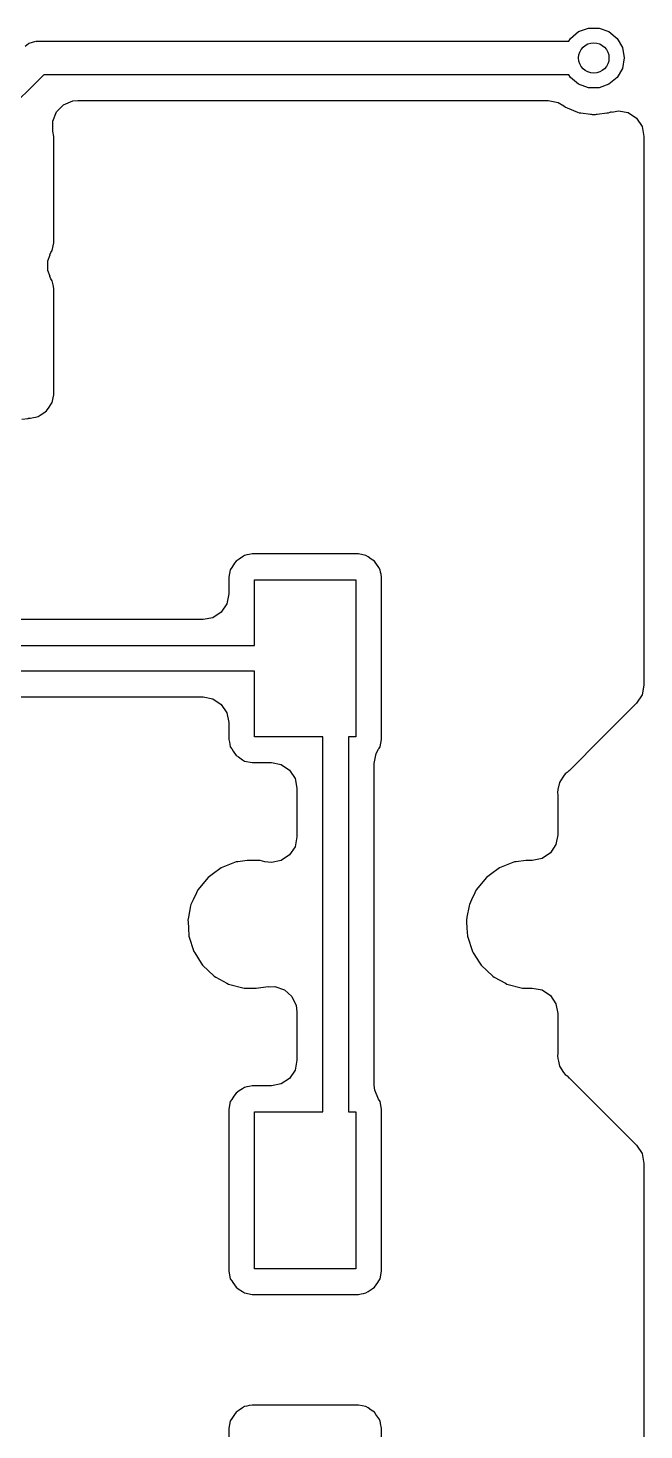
# Model space of a CAD drawing. Extents: x 0.99 to 4.24, y -7.27 to -4.02.
# Drawn here: x 3.806 to 4.045, y -5.177 to -4.632 of the extents above; entities that cross this region are included whole.
import ezdxf

# ---------------------------------------------------------------- set-up
doc = ezdxf.new("R2010")
doc.units = 0
doc.header["$MEASUREMENT"] = 0
doc.layers.add('BLACK', color=7, linetype='CONTINUOUS')

msp = doc.modelspace()

# ---------------------------------------------------------------- linework, layer by layer
at = {"layer": 'BLACK', "linetype": 'CONTINUOUS'}
for p, q in [((4.01654, -4.63611), (4.01969, -4.63347)), ((4.01969, -4.63347), (4.02354, -4.63207)), ((4.02354, -4.63207), (4.02764, -4.63207)), ((4.02764, -4.63207), (4.0315, -4.63347)), ((4.0315, -4.63347), (4.03464, -4.63611)), ((3.80446, -4.6391), (3.80575, -4.63811)), ((3.80575, -4.63811), (3.80591, -4.63806)), ((3.80591, -4.63806), (3.80604, -4.63794)), ((3.80604, -4.63794), (3.80739, -4.63761)), ((3.80739, -4.63761), (3.80871, -4.63721)), ((3.80871, -4.63721), (3.80889, -4.63724)), ((3.80889, -4.63724), (3.80906, -4.6372)), ((3.80906, -4.6372), (4.01591, -4.6372)), ((4.01591, -4.6372), (4.01654, -4.63611)), ((4.03464, -4.63611), (4.03669, -4.63966)), ((4.03669, -4.63966), (4.0374, -4.6437)), ((4.0374, -4.6437), (4.03669, -4.64774)), ((3.81175, -4.6502), (3.79636, -4.66559)), ((4.01591, -4.6502), (3.81175, -4.6502)), ((4.01654, -4.65129), (4.01591, -4.6502)), ((4.01969, -4.65393), (4.01654, -4.65129)), ((4.03464, -4.65129), (4.0315, -4.65393)), ((4.03669, -4.64774), (4.03464, -4.65129)), ((4.02354, -4.65533), (4.01969, -4.65393)), ((4.02764, -4.65533), (4.02354, -4.65533)), ((4.0315, -4.65393), (4.02764, -4.65533)), ((3.8167, -4.66465), (3.81945, -4.6619)), ((3.81945, -4.6619), (3.82304, -4.66041)), ((3.82304, -4.66041), (3.82498, -4.66022)), ((3.82498, -4.66022), (4.00788, -4.66022)), ((4.00788, -4.66022), (4.01169, -4.66098)), ((4.01169, -4.66098), (4.01394, -4.66228)), ((4.01394, -4.66228), (4.01458, -4.66277)), ((4.01458, -4.66277), (4.01518, -4.66302)), ((4.01518, -4.66302), (4.01929, -4.66472)), ((3.81521, -4.67212), (3.81522, -4.66824)), ((3.81522, -4.66824), (3.8167, -4.66465)), ((4.01929, -4.66472), (4.01929, -4.66472)), ((4.01929, -4.66472), (4.01989, -4.66497)), ((4.01989, -4.66497), (4.02054, -4.66505)), ((4.02054, -4.66505), (4.02054, -4.66505)), ((4.02054, -4.66505), (4.02431, -4.66555)), ((4.02431, -4.66555), (4.02459, -4.66559)), ((4.02459, -4.66559), (4.02494, -4.66563)), ((4.02494, -4.66563), (4.02559, -4.66572)), ((4.02559, -4.66572), (4.02624, -4.66563)), ((4.02624, -4.66563), (4.02659, -4.66559)), ((4.02659, -4.66559), (4.02687, -4.66555)), ((4.02687, -4.66555), (4.03064, -4.66505)), ((4.03064, -4.66505), (4.03129, -4.66497)), ((4.03064, -4.66505), (4.03064, -4.66505)), ((4.03129, -4.66497), (4.03189, -4.66472)), ((4.03189, -4.66472), (4.03252, -4.66455)), ((4.03252, -4.66455), (4.03257, -4.66471)), ((4.03257, -4.66471), (4.03513, -4.6642)), ((4.03513, -4.6642), (4.03895, -4.66495)), ((4.03895, -4.66495), (4.04218, -4.66711)), ((4.04218, -4.66711), (4.04434, -4.67034)), ((3.81563, -4.67421), (3.81521, -4.67212)), ((4.04434, -4.67034), (4.0451, -4.67416)), ((3.81563, -4.71555), (3.81563, -4.67421)), ((4.0451, -4.67416), (4.0451, -4.88739)), ((3.81505, -4.71848), (3.81563, -4.71555)), ((3.81329, -4.72247), (3.81422, -4.72024)), ((3.81329, -4.72635), (3.81329, -4.72247)), ((3.81413, -4.7202), (3.8145, -4.71929)), ((3.81422, -4.72024), (3.81413, -4.7202)), ((3.8145, -4.71929), (3.81505, -4.71848)), ((3.81422, -4.72858), (3.81329, -4.72635)), ((3.81413, -4.72862), (3.81422, -4.72858)), ((3.8145, -4.72953), (3.81413, -4.72862)), ((3.81505, -4.73034), (3.8145, -4.72953)), ((3.81524, -4.7313), (3.81505, -4.73034)), ((3.81536, -4.73192), (3.81524, -4.7313)), ((3.81524, -4.7313), (3.81524, -4.7313)), ((3.81563, -4.73327), (3.81536, -4.73192)), ((3.81563, -4.77461), (3.81563, -4.73327)), ((3.8145, -4.77835), (3.81505, -4.77753)), ((3.81505, -4.77753), (3.81563, -4.77461)), ((3.80952, -4.78306), (3.81034, -4.78252)), ((3.81034, -4.78252), (3.81173, -4.78158)), ((3.81034, -4.78252), (3.81034, -4.78252)), ((3.81173, -4.78158), (3.81283, -4.78085)), ((3.81283, -4.78085), (3.81384, -4.77935)), ((3.81384, -4.77935), (3.8145, -4.77835)), ((3.8145, -4.77835), (3.8145, -4.77835)), ((3.80326, -4.7841), (3.80563, -4.78374)), ((3.80562, -4.78369), (3.80611, -4.78364)), ((3.80563, -4.78374), (3.80562, -4.78369)), ((3.80611, -4.78364), (3.8066, -4.78364)), ((3.8066, -4.78364), (3.80768, -4.78343)), ((3.80768, -4.78343), (3.80856, -4.78325)), ((3.80856, -4.78325), (3.80952, -4.78306)), ((3.80856, -4.78325), (3.80856, -4.78325)), ((3.88979, -4.83702), (3.88898, -4.83756)), ((3.89075, -4.83683), (3.88979, -4.83702)), ((3.89163, -4.83665), (3.89075, -4.83683)), ((3.89075, -4.83683), (3.89075, -4.83683)), ((3.89271, -4.83644), (3.89163, -4.83665)), ((3.91339, -4.83644), (3.89271, -4.83644)), ((3.93406, -4.83644), (3.91339, -4.83644)), ((3.93698, -4.83702), (3.93406, -4.83644)), ((3.9378, -4.83756), (3.93698, -4.83702)), ((3.88426, -4.84255), (3.88368, -4.84547)), ((3.88481, -4.84173), (3.88426, -4.84255)), ((3.88593, -4.84005), (3.88481, -4.84173)), ((3.88481, -4.84173), (3.88481, -4.84173)), ((3.88648, -4.83923), (3.88593, -4.84005)), ((3.88771, -4.83841), (3.88648, -4.83923)), ((3.88898, -4.83756), (3.88771, -4.83841)), ((3.88898, -4.83756), (3.88898, -4.83756)), ((3.93906, -4.83841), (3.9378, -4.83756)), ((3.9378, -4.83756), (3.9378, -4.83756)), ((3.94029, -4.83923), (3.93906, -4.83841)), ((3.94084, -4.84005), (3.94029, -4.83923)), ((3.94196, -4.84173), (3.94084, -4.84005)), ((3.94251, -4.84255), (3.94196, -4.84173)), ((3.94196, -4.84173), (3.94196, -4.84173)), ((3.9427, -4.84351), (3.94251, -4.84255)), ((3.88368, -4.84547), (3.88368, -4.85199)), ((3.8937, -4.87197), (3.8937, -4.84646)), ((3.8937, -4.84646), (3.93307, -4.84646)), ((3.93307, -4.84646), (3.93307, -4.90748)), ((3.94286, -4.84429), (3.9427, -4.84351)), ((3.9427, -4.84351), (3.9427, -4.84351)), ((3.94309, -4.84547), (3.94286, -4.84429)), ((3.94309, -4.90847), (3.94309, -4.84547)), ((3.88368, -4.85199), (3.88292, -4.8558)), ((3.88076, -4.85903), (3.87753, -4.86119)), ((3.88292, -4.8558), (3.88076, -4.85903)), ((3.87372, -4.86195), (3.73304, -4.86195)), ((3.87753, -4.86119), (3.87372, -4.86195)), ((3.72165, -4.87197), (3.8937, -4.87197)), ((3.8937, -4.88197), (3.72165, -4.88197)), ((3.8937, -4.90748), (3.8937, -4.88197)), ((4.04434, -4.8912), (4.04218, -4.89444)), ((4.0451, -4.88739), (4.04434, -4.8912)), ((3.73579, -4.89199), (3.87372, -4.89199)), ((3.87372, -4.89199), (3.87753, -4.89275)), ((3.87753, -4.89275), (3.88076, -4.89491)), ((3.88076, -4.89491), (3.88292, -4.89814)), ((4.04218, -4.89444), (4.02903, -4.90759)), ((3.88292, -4.89814), (3.88368, -4.90195)), ((3.88368, -4.90195), (3.88368, -4.90847)), ((3.9202, -4.90748), (3.8937, -4.90748)), ((3.9202, -5.05315), (3.9202, -4.90748)), ((3.93307, -4.90748), (3.9302, -4.90748)), ((3.9302, -4.90748), (3.9302, -5.05315)), ((4.02903, -4.90759), (4.01596, -4.92066)), ((3.88368, -4.90847), (3.8839, -4.90955)), ((3.8839, -4.90955), (3.88405, -4.91033)), ((3.88405, -4.91033), (3.88426, -4.91139)), ((3.88426, -4.91139), (3.88481, -4.91221)), ((3.88481, -4.91221), (3.88481, -4.91221)), ((3.88481, -4.91221), (3.88535, -4.91302)), ((3.88535, -4.91302), (3.88648, -4.9147)), ((3.94097, -4.91403), (3.9419, -4.91231)), ((3.9419, -4.91231), (3.94196, -4.91221)), ((3.94196, -4.91221), (3.94251, -4.91139)), ((3.94251, -4.91139), (3.94309, -4.90847)), ((3.88648, -4.9147), (3.88741, -4.91533)), ((3.88741, -4.91533), (3.88898, -4.91637)), ((3.88898, -4.91637), (3.88898, -4.91637)), ((3.88898, -4.91637), (3.88979, -4.91692)), ((3.88979, -4.91692), (3.89271, -4.9175)), ((3.89271, -4.9175), (3.90022, -4.9175)), ((3.90022, -4.9175), (3.90403, -4.91826)), ((3.90403, -4.91826), (3.90726, -4.92042)), ((3.94022, -4.91784), (3.94097, -4.91403)), ((3.94022, -5.04279), (3.94022, -4.91784)), ((3.90726, -4.92042), (3.90942, -4.92365)), ((3.90942, -4.92365), (3.91018, -4.92746)), ((4.01265, -4.92458), (4.01222, -4.92522)), ((4.01287, -4.92424), (4.01265, -4.92458)), ((4.01361, -4.92314), (4.01287, -4.92424)), ((4.01387, -4.92275), (4.01361, -4.92314)), ((4.01443, -4.92191), (4.01387, -4.92275)), ((4.01387, -4.92275), (4.01387, -4.92275)), ((4.01525, -4.92137), (4.01443, -4.92191)), ((4.01592, -4.92069), (4.01525, -4.92137)), ((4.01596, -4.92066), (4.01592, -4.92069)), ((3.91018, -4.92746), (3.91018, -4.94637)), ((4.01167, -4.92796), (4.01144, -4.92913)), ((4.01144, -4.92913), (4.01163, -4.9301)), ((4.01163, -4.9301), (4.01163, -4.93105)), ((4.01222, -4.92522), (4.01167, -4.92796)), ((4.01163, -4.93105), (4.01163, -4.9311)), ((4.01163, -4.9311), (4.01163, -4.94557)), ((3.91018, -4.94637), (3.90942, -4.95018)), ((4.01163, -4.94557), (4.01088, -4.94938)), ((3.90942, -4.95018), (3.90726, -4.95341)), ((4.01088, -4.94938), (4.00872, -4.95261)), ((3.8865, -4.95612), (3.88068, -4.95842)), ((3.88713, -4.95604), (3.8865, -4.95612)), ((3.89085, -4.95557), (3.88713, -4.95604)), ((3.88713, -4.95604), (3.88713, -4.95604)), ((3.89116, -4.95553), (3.89085, -4.95557)), ((3.89585, -4.95553), (3.89116, -4.95553)), ((3.89774, -4.95602), (3.89585, -4.95553)), ((3.90022, -4.95633), (3.89774, -4.95602)), ((3.90403, -4.95557), (3.90022, -4.95633)), ((3.90726, -4.95341), (3.90403, -4.95557)), ((3.99477, -4.95612), (3.98895, -4.95842)), ((3.99539, -4.95604), (3.99477, -4.95612)), ((3.99911, -4.95557), (3.99539, -4.95604)), ((3.99539, -4.95604), (3.99539, -4.95604)), ((3.99943, -4.95553), (3.99911, -4.95557)), ((4.00167, -4.95553), (3.99943, -4.95553)), ((4.00548, -4.95477), (4.00167, -4.95553)), ((4.00872, -4.95261), (4.00548, -4.95477)), ((3.87562, -4.9621), (3.87162, -4.96693)), ((3.87772, -4.96058), (3.87562, -4.9621)), ((3.88018, -4.95879), (3.87772, -4.96058)), ((3.88068, -4.95842), (3.88018, -4.95879)), ((3.88018, -4.95879), (3.88018, -4.95879)), ((3.98388, -4.9621), (3.97989, -4.96693)), ((3.98598, -4.96058), (3.98388, -4.9621)), ((3.98844, -4.95879), (3.98598, -4.96058)), ((3.98895, -4.95842), (3.98844, -4.95879)), ((3.98844, -4.95879), (3.98844, -4.95879)), ((3.87106, -4.96813), (3.86977, -4.97087)), ((3.87162, -4.96693), (3.87106, -4.96813)), ((3.97933, -4.96813), (3.97804, -4.97087)), ((3.97989, -4.96693), (3.97933, -4.96813)), ((3.86884, -4.97321), (3.86801, -4.97755)), ((3.86896, -4.9726), (3.86884, -4.97321)), ((3.86977, -4.97087), (3.86896, -4.9726)), ((3.97711, -4.97321), (3.97628, -4.97755)), ((3.97723, -4.9726), (3.97711, -4.97321)), ((3.97804, -4.97087), (3.97723, -4.9726)), ((3.86801, -4.97755), (3.86779, -4.97875)), ((3.86779, -4.97875), (3.86782, -4.97937)), ((3.97628, -4.97755), (3.97605, -4.97875)), ((3.97605, -4.97875), (3.97609, -4.97937)), ((3.86782, -4.97937), (3.86782, -4.97937)), ((3.86782, -4.97937), (3.86798, -4.98181)), ((3.86798, -4.98181), (3.86818, -4.985)), ((3.97609, -4.97937), (3.97609, -4.97937)), ((3.97609, -4.97937), (3.97625, -4.98181)), ((3.97625, -4.98181), (3.97645, -4.985)), ((3.86818, -4.985), (3.87011, -4.99095)), ((3.97645, -4.985), (3.97838, -4.99095)), ((3.87011, -4.99095), (3.87045, -4.99148)), ((3.87045, -4.99148), (3.87299, -4.99548)), ((3.97838, -4.99095), (3.97872, -4.99148)), ((3.97872, -4.99148), (3.98126, -4.99548)), ((3.87299, -4.99548), (3.87347, -4.99624)), ((3.87347, -4.99624), (3.87803, -5.00052)), ((3.87803, -5.00052), (3.87858, -5.00083)), ((3.87858, -5.00083), (3.88297, -5.00324)), ((3.98126, -4.99548), (3.98174, -4.99624)), ((3.98174, -4.99624), (3.9863, -5.00052)), ((3.9863, -5.00052), (3.98685, -5.00083)), ((3.98685, -5.00083), (3.99124, -5.00324)), ((3.88297, -5.00324), (3.88297, -5.00324)), ((3.88297, -5.00324), (3.88352, -5.00354)), ((3.88352, -5.00354), (3.88959, -5.0051)), ((3.88959, -5.0051), (3.89428, -5.0051)), ((3.89428, -5.0051), (3.89893, -5.00451)), ((3.89893, -5.00451), (3.89895, -5.00467)), ((3.89895, -5.00467), (3.90162, -5.00452)), ((3.90162, -5.00452), (3.90529, -5.00581)), ((3.90529, -5.00581), (3.90818, -5.0084)), ((3.99124, -5.00324), (3.99124, -5.00324)), ((3.99124, -5.00324), (3.99179, -5.00354)), ((3.99179, -5.00354), (3.99785, -5.0051)), ((3.99785, -5.0051), (4.00167, -5.0051)), ((4.00167, -5.0051), (4.00548, -5.00586)), ((4.00548, -5.00586), (4.00872, -5.00802)), ((3.90818, -5.0084), (3.90986, -5.01191)), ((4.00872, -5.00802), (4.01088, -5.01125)), ((4.01088, -5.01125), (4.01163, -5.01506)), ((3.90986, -5.01191), (3.91018, -5.01438)), ((3.91018, -5.01438), (3.91018, -5.03317)), ((4.01163, -5.01506), (4.01163, -5.02953)), ((3.91018, -5.03317), (3.90942, -5.03698)), ((4.01163, -5.03053), (4.01144, -5.0315)), ((4.01144, -5.0315), (4.01163, -5.03248)), ((4.01163, -5.02953), (4.01163, -5.02958)), ((4.01163, -5.02958), (4.01163, -5.03053)), ((4.01163, -5.03248), (4.01185, -5.03357)), ((4.01185, -5.03357), (4.01222, -5.03541)), ((3.90942, -5.03698), (3.90726, -5.04021)), ((4.01222, -5.03541), (4.01387, -5.03788)), ((4.01387, -5.03788), (4.01387, -5.03788)), ((4.01387, -5.03788), (4.01443, -5.03872)), ((4.01443, -5.03872), (4.01525, -5.03926)), ((3.88898, -5.04426), (3.88771, -5.0451)), ((3.88979, -5.04371), (3.88898, -5.04426)), ((3.88898, -5.04426), (3.88898, -5.04426)), ((3.89075, -5.04352), (3.88979, -5.04371)), ((3.89163, -5.04334), (3.89075, -5.04352)), ((3.89075, -5.04352), (3.89075, -5.04352)), ((3.89271, -5.04313), (3.89163, -5.04334)), ((3.90022, -5.04313), (3.89271, -5.04313)), ((3.90403, -5.04237), (3.90022, -5.04313)), ((3.90726, -5.04021), (3.90403, -5.04237)), ((3.94041, -5.04473), (3.94022, -5.04279)), ((4.01525, -5.03926), (4.01592, -5.03994)), ((4.01592, -5.03994), (4.01596, -5.03997)), ((4.01596, -5.03997), (4.03003, -5.05405)), ((3.88426, -5.04924), (3.88368, -5.05216)), ((3.88481, -5.04842), (3.88426, -5.04924)), ((3.88565, -5.04716), (3.88481, -5.04842)), ((3.88481, -5.04842), (3.88481, -5.04842)), ((3.88648, -5.04593), (3.88565, -5.04716)), ((3.88771, -5.0451), (3.88648, -5.04593)), ((3.9419, -5.04832), (3.94041, -5.04473)), ((3.94251, -5.04924), (3.9419, -5.04832)), ((3.94309, -5.05216), (3.94251, -5.04924)), ((3.88368, -5.05216), (3.88368, -5.11516)), ((3.8937, -5.11417), (3.8937, -5.05315)), ((3.8937, -5.05315), (3.9202, -5.05315)), ((3.9302, -5.05315), (3.93307, -5.05315)), ((3.93307, -5.05315), (3.93307, -5.11417)), ((3.94309, -5.11516), (3.94309, -5.05216)), ((4.03003, -5.05405), (4.04218, -5.06619)), ((4.04218, -5.06619), (4.04434, -5.06942)), ((4.04434, -5.06942), (4.0451, -5.07324)), ((4.0451, -5.07324), (4.0451, -5.2181)), ((3.88368, -5.11516), (3.88426, -5.11808)), ((3.93307, -5.11417), (3.8937, -5.11417)), ((3.94251, -5.11808), (3.94309, -5.11516)), ((3.88426, -5.11808), (3.88481, -5.1189)), ((3.88481, -5.1189), (3.88481, -5.1189)), ((3.88481, -5.1189), (3.88519, -5.11947)), ((3.88519, -5.11947), (3.88648, -5.1214)), ((3.94029, -5.1214), (3.94158, -5.11947)), ((3.94158, -5.11947), (3.94196, -5.1189)), ((3.94196, -5.1189), (3.94251, -5.11808)), ((3.94196, -5.1189), (3.94196, -5.1189)), ((3.88648, -5.1214), (3.88729, -5.12194)), ((3.88729, -5.12194), (3.88898, -5.12307)), ((3.88898, -5.12307), (3.88898, -5.12307)), ((3.88898, -5.12307), (3.88979, -5.12361)), ((3.88979, -5.12361), (3.89271, -5.12419)), ((3.89271, -5.12419), (3.91338, -5.12419)), ((3.91338, -5.12419), (3.93406, -5.12419)), ((3.93406, -5.12419), (3.93514, -5.12398)), ((3.93514, -5.12398), (3.93602, -5.1238)), ((3.93602, -5.1238), (3.93698, -5.12361)), ((3.93602, -5.1238), (3.93602, -5.1238)), ((3.93698, -5.12361), (3.9378, -5.12307)), ((3.9378, -5.12307), (3.93948, -5.12194)), ((3.9378, -5.12307), (3.9378, -5.12307)), ((3.93948, -5.12194), (3.94029, -5.1214)), ((3.88772, -5.16911), (3.88648, -5.16994)), ((3.88898, -5.16827), (3.88772, -5.16911)), ((3.88979, -5.16773), (3.88898, -5.16827)), ((3.88898, -5.16827), (3.88898, -5.16827)), ((3.89075, -5.16754), (3.88979, -5.16773)), ((3.89163, -5.16736), (3.89075, -5.16754)), ((3.89075, -5.16754), (3.89075, -5.16754)), ((3.89271, -5.16715), (3.89163, -5.16736)), ((3.91339, -5.16715), (3.89271, -5.16715)), ((3.93406, -5.16715), (3.91339, -5.16715)), ((3.93698, -5.16773), (3.93406, -5.16715)), ((3.9378, -5.16827), (3.93698, -5.16773)), ((3.93906, -5.16911), (3.9378, -5.16827)), ((3.9378, -5.16827), (3.9378, -5.16827)), ((3.94029, -5.16994), (3.93906, -5.16911)), ((3.88426, -5.17326), (3.88368, -5.17618)), ((3.88481, -5.17244), (3.88426, -5.17326)), ((3.88593, -5.17076), (3.88481, -5.17244)), ((3.88481, -5.17244), (3.88481, -5.17244)), ((3.88648, -5.16994), (3.88593, -5.17076)), ((3.94084, -5.17076), (3.94029, -5.16994)), ((3.94196, -5.17244), (3.94084, -5.17076)), ((3.94251, -5.17326), (3.94196, -5.17244)), ((3.94196, -5.17244), (3.94196, -5.17244)), ((3.9427, -5.17422), (3.94251, -5.17326)), ((3.94272, -5.17434), (3.9427, -5.17422)), ((3.9427, -5.17422), (3.9427, -5.17422)), ((3.94309, -5.17618), (3.94272, -5.17434)), ((3.88368, -5.17618), (3.88368, -5.1847)), ((3.94309, -5.23918), (3.94309, -5.17618))]:
    msp.add_line(p, q, dxfattribs=at)
at = {"layer": 'BLACK'}
msp.add_circle((4.02559, -4.6437), 0.00591, dxfattribs=at)

doc.saveas('drawing.dxf')
